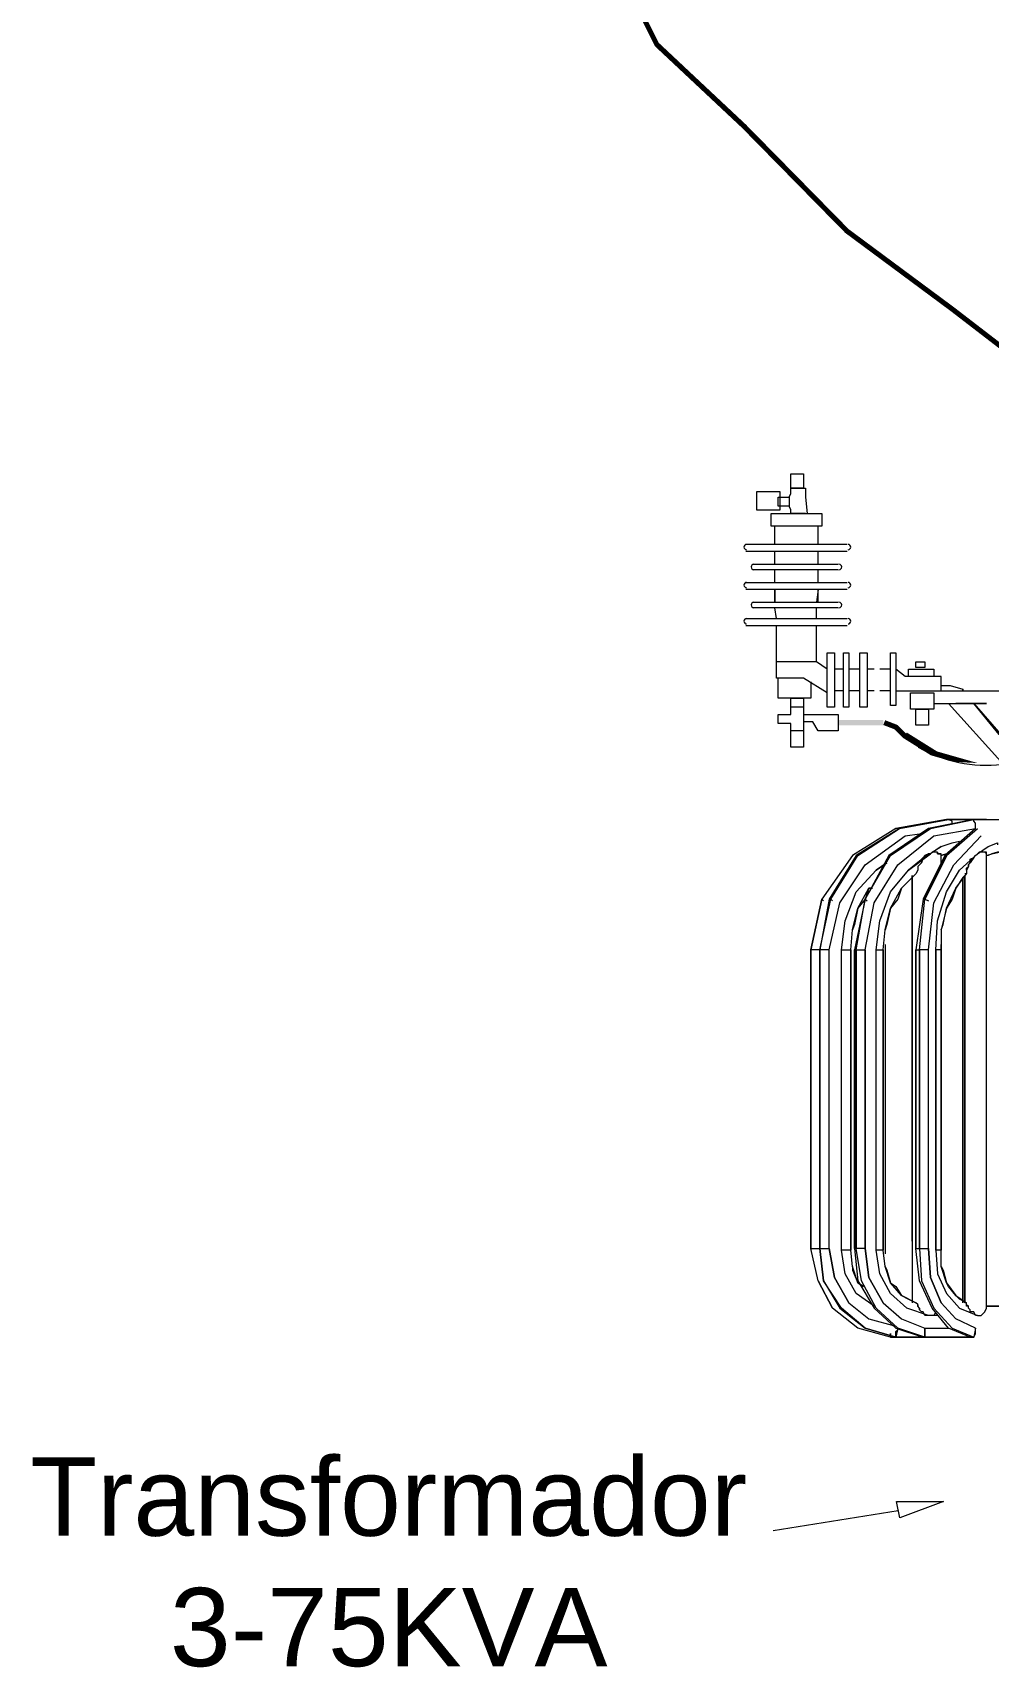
# Model space of a CAD drawing. Header units: millimetres. Extents: x 3949 to 6037, y -1956 to 1273.
# Drawn here: x 4799.6 to 4825.37, y -1499.94 to -1455.85 of the extents above; entities that cross this region are included whole.
import ezdxf

# ---------------------------------------------------------------- set-up
doc = ezdxf.new("R2010")
doc.units = ezdxf.units.MM
doc.layers.add('PADRÃO DE ENTRADA', color=7, linetype='Continuous', lineweight=0)
doc.styles.add('ARIAL', font='arial.ttf')

msp = doc.modelspace()

# ---------------------------------------------------------------- linework, layer by layer
at = {"layer": 'PADRÃO DE ENTRADA', "color": 1, "lineweight": 0}
for points in [[(4811.481, -1423.63, 0.154, 0.154, 0), (4810.847, -1426.168, 0.144, 0.144, 0), (4810.358, -1428.78, 0.151, 0.151, 0), (4810.066, -1431.392, 0.146, 0.146, 0), (4809.968, -1434.053, 0, 0, 0), (4810.041, -1436.689, 0.143, 0.143, 0), (4810.505, -1440.277, 0.143, 0.143, 0), (4811.237, -1443.866, 0.143, 0.143, 0), (4812.165, -1447.381, 0.153, 0.153, 0), (4813.825, -1450.969, 0.131, 0.131, 0), (4816.437, -1456.168, 0.138, 0.138, 0), (4818.78, -1458.365, 0.138, 0.138, 0), (4821.563, -1461.197, 0.137, 0.137, 0), (4824.394, -1463.296, 0.137, 0.137, 0), (4826.933, -1465.249, 0.138, 0.138, 0), (4829.716, -1467.836, 0, 0, 0)], [(4829.743, -1468.012, 0.138, 0.138, 0), (4829.304, -1467.06, 0.154, 0.154, 0), (4828.694, -1466.23, 0.145, 0.145, 0), (4827.961, -1465.547, 0.146, 0.146, 0), (4827.058, -1465.034, 0.137, 0.137, 0), (4826.082, -1464.692, 0, 0, 0), (4825.081, -1464.546, 0, 0, 0), (4824.056, -1464.643, 0, 0, 0), (4823.055, -1464.936, 0, 0, 0), (4822.152, -1465.4, 0, 0, 0), (4821.371, -1466.035, 0, 0, 0), (4820.712, -1466.816, 0, 0, 0), (4820.223, -1467.719, 0, 0, 0)]]:
    msp.add_lwpolyline(points, format="xyseb", dxfattribs=at)
at = {"layer": 'PADRÃO DE ENTRADA', "lineweight": 5}
for points in [[(4820.052, -1467.743), (4820.394, -1467.743), (4820.394, -1468.134), (4820.052, -1468.134)], [(4819.125, -1468.72), (4819.76, -1468.72), (4819.76, -1468.232), (4819.125, -1468.232)], [(4819.711, -1468.378), (4820.004, -1468.378), (4820.004, -1468.622), (4819.711, -1468.622)], [(4820.882, -1469.159), (4819.515, -1469.159), (4819.515, -1468.817), (4820.882, -1468.817)], [(4821.029, -1472.577), (4821.224, -1472.577), (4821.224, -1474.041), (4821.029, -1474.041)], [(4821.468, -1472.577), (4821.615, -1472.577), (4821.615, -1474.041), (4821.468, -1474.041)], [(4821.908, -1472.577), (4822.103, -1472.577), (4822.103, -1474.041), (4821.908, -1474.041)], [(4822.738, -1472.577), (4822.884, -1472.577), (4822.884, -1473.992), (4822.738, -1473.992)], [(4823.909, -1473.211), (4823.226, -1473.211), (4823.226, -1473.016), (4823.909, -1473.016)], [(4823.665, -1472.967), (4823.421, -1472.967), (4823.421, -1472.821), (4823.665, -1472.821)], [(4824.69, -1473.602), (4824.69, -1473.553), (4824.69, -1473.602), (4824.69, -1473.553)], [(4820.052, -1474.481), (4819.711, -1474.481), (4819.711, -1474.237), (4820.052, -1474.237), (4820.052, -1473.797), (4820.394, -1473.797), (4820.394, -1475.115), (4820.052, -1475.115)], [(4823.275, -1473.651), (4823.909, -1473.651), (4823.909, -1474.09), (4823.275, -1474.09)], [(4824.3, -1473.944), (4825.716, -1475.506)], [(4823.421, -1474.09), (4823.763, -1474.09), (4823.763, -1474.529), (4823.421, -1474.529)], [(4823.763, -1477.312), (4822.689, -1478.045), (4822.054, -1479.216), (4822.738, -1478.045), (4823.812, -1477.312), (4824.983, -1477.068)], [(4824.251, -1477.996), (4824.105, -1478.045)], [(4821.761, -1480.583), (4821.761, -1488.639), (4821.761, -1486.637), (4821.761, -1484.635), (4821.761, -1482.634), (4821.761, -1480.583), (4821.81, -1480.583), (4822.054, -1479.216)], [(4820.834, -1488.639), (4820.834, -1486.637), (4820.834, -1488.639), (4820.834, -1480.583)], [(4822.542, -1486.637), (4822.542, -1484.635), (4822.542, -1482.634), (4822.542, -1480.583), (4822.542, -1488.687)], [(4821.224, -1489.42), (4821.078, -1488.639)], [(4823.812, -1489.42), (4823.763, -1488.639)], [(4824.105, -1489.127), (4824.153, -1489.224), (4824.251, -1489.566)], [(4821.371, -1490.25), (4822.054, -1490.787), (4821.419, -1490.25), (4820.931, -1489.517)], [(4824.251, -1489.566), (4824.495, -1489.908), (4824.3, -1489.664)], [(4823.226, -1490.006), (4823.421, -1490.103), (4823.031, -1489.908)], [(4825.325, -1490.201), (4825.911, -1490.201)], [(4823.665, -1491.031), (4823.665, -1490.787), (4823.665, -1490.836), (4823.665, -1490.884), (4823.665, -1490.933), (4823.665, -1491.031), (4823.616, -1491.031)]]:
    msp.add_lwpolyline(points, close=True, dxfattribs=at)
for points in [[(4820.004, -1468.378), (4820.052, -1468.28), (4820.052, -1468.134), (4820.443, -1468.134), (4820.443, -1468.378), (4820.492, -1468.817)], [(4820.443, -1468.817), (4820.052, -1468.817), (4820.052, -1468.72), (4820.004, -1468.622)], [(4819.613, -1469.647), (4819.613, -1469.159)], [(4820.785, -1469.647), (4820.785, -1469.159)], [(4818.832, -1469.647), (4821.566, -1469.647)], [(4821.566, -1469.843), (4818.832, -1469.843)], [(4819.613, -1470.184), (4819.613, -1469.843)], [(4820.785, -1470.184), (4820.785, -1469.843)], [(4819.027, -1470.184), (4821.322, -1470.184)], [(4821.322, -1470.331), (4819.027, -1470.331)], [(4819.613, -1470.673), (4819.613, -1470.331)], [(4820.785, -1470.673), (4820.785, -1470.331)], [(4818.832, -1470.673), (4821.566, -1470.673)], [(4821.566, -1470.868), (4818.832, -1470.868)], [(4819.613, -1470.868), (4819.613, -1471.21), (4819.613, -1470.868)], [(4820.785, -1471.21), (4820.785, -1470.868), (4820.736, -1471.21)], [(4819.027, -1471.21), (4821.322, -1471.21)], [(4821.322, -1471.356), (4819.027, -1471.356)], [(4819.662, -1471.649), (4819.613, -1471.356)], [(4820.736, -1471.649), (4820.736, -1471.356)], [(4818.832, -1471.649), (4821.566, -1471.649)], [(4821.566, -1471.844), (4818.832, -1471.844)], [(4821.029, -1473.651), (4820.394, -1473.26), (4819.662, -1473.26), (4819.662, -1471.844)], [(4821.029, -1473.016), (4820.736, -1472.821), (4820.736, -1471.844)], [(4820.736, -1472.821), (4819.662, -1472.821)], [(4821.468, -1473.016), (4821.224, -1473.016)], [(4821.908, -1473.016), (4821.615, -1473.016)], [(4822.298, -1473.016), (4822.103, -1473.016)], [(4822.738, -1473.016), (4822.445, -1473.016)], [(4824.105, -1473.602), (4824.105, -1473.211), (4823.128, -1473.211), (4822.884, -1473.016)], [(4820.59, -1473.358), (4820.59, -1473.797), (4819.711, -1473.797), (4819.711, -1473.26)], [(4824.105, -1473.455), (4824.349, -1473.455), (4824.69, -1473.553)], [(4821.468, -1473.602), (4821.224, -1473.602)], [(4821.908, -1473.602), (4821.615, -1473.602)], [(4822.298, -1473.602), (4822.103, -1473.602)], [(4822.738, -1473.602), (4822.445, -1473.602)], [(4822.884, -1473.602), (4824.69, -1473.602)], [(4823.763, -1473.602), (4824.544, -1473.602)], [(4823.909, -1473.944), (4825.325, -1473.944), (4824.495, -1473.944)], [(4824.495, -1473.602), (4826.643, -1473.602), (4826.643, -1473.7)], [(4825.667, -1474.774), (4824.983, -1473.944), (4825.667, -1474.774), (4824.983, -1473.944), (4825.716, -1474.774)], [(4820.394, -1474.041), (4820.052, -1474.041)], [(4820.394, -1474.237), (4821.322, -1474.237), (4821.322, -1474.432), (4821.322, -1474.676), (4820.785, -1474.676), (4820.638, -1474.432), (4820.394, -1474.432)], [(4820.394, -1474.676), (4820.052, -1474.676)], [(4824.251, -1477.068), (4822.884, -1477.312), (4824.251, -1477.068), (4822.884, -1477.312), (4824.251, -1477.068), (4822.884, -1477.312), (4824.251, -1477.068), (4822.884, -1477.312), (4821.712, -1478.045), (4820.882, -1479.216), (4820.931, -1479.265)], [(4822.054, -1488.639), (4822.054, -1480.583), (4822.298, -1479.314), (4822.933, -1478.289), (4823.909, -1477.508), (4825.032, -1477.312), (4825.032, -1477.215), (4825.032, -1477.166), (4824.983, -1477.117), (4824.983, -1477.068), (4825.081, -1477.068), (4825.862, -1477.068)], [(4824.3, -1477.068), (4822.982, -1477.312), (4824.3, -1477.068)], [(4824.251, -1477.068), (4824.3, -1477.068), (4824.251, -1477.068)], [(4825.325, -1477.068), (4824.788, -1477.068), (4824.788, -1477.117), (4824.788, -1477.068), (4824.69, -1477.068), (4824.544, -1477.068), (4824.446, -1477.068), (4824.3, -1477.068)], [(4824.398, -1477.166), (4824.398, -1477.117), (4824.3, -1477.068), (4824.788, -1477.068)], [(4823.665, -1491.031), (4822.933, -1490.787), (4822.884, -1491.031), (4822.738, -1491.031), (4821.859, -1490.787), (4821.175, -1490.25), (4820.785, -1489.517), (4821.175, -1490.25), (4820.785, -1489.517), (4820.59, -1488.639), (4820.638, -1488.639), (4820.736, -1488.639), (4820.834, -1488.639), (4820.882, -1488.639), (4820.931, -1488.639), (4821.029, -1488.639), (4821.078, -1488.639), (4821.078, -1480.583), (4821.371, -1479.314), (4822.054, -1478.289), (4823.128, -1477.508), (4823.519, -1477.459)], [(4821.127, -1479.216), (4821.859, -1478.045), (4822.982, -1477.312), (4821.81, -1478.045), (4821.078, -1479.216), (4820.834, -1480.583), (4821.127, -1479.216), (4821.175, -1479.265)], [(4825.032, -1477.312), (4824.202, -1478.045), (4823.616, -1479.216), (4823.421, -1480.583), (4823.421, -1488.639), (4823.421, -1486.637), (4823.421, -1484.635), (4823.421, -1482.634), (4823.421, -1480.583), (4823.519, -1480.583), (4823.665, -1479.216), (4823.763, -1479.265)], [(4823.763, -1488.639), (4823.763, -1480.583), (4823.909, -1479.314), (4824.446, -1478.289), (4825.179, -1477.508)], [(4824.251, -1478.045), (4825.081, -1477.312)], [(4824.105, -1477.8), (4823.812, -1477.996), (4823.86, -1477.947), (4824.105, -1477.8), (4824.398, -1477.703), (4824.593, -1477.654)], [(4824.105, -1478.289), (4824.105, -1478.045), (4824.105, -1477.996), (4824.007, -1477.996), (4824.007, -1477.947), (4823.958, -1477.947), (4823.909, -1477.947), (4823.86, -1477.947)], [(4824.007, -1477.947), (4824.007, -1477.996), (4824.105, -1477.996)], [(4824.788, -1478.435), (4824.788, -1478.386), (4824.837, -1478.337), (4824.837, -1478.289), (4824.886, -1478.24), (4824.886, -1478.142), (4824.983, -1478.093), (4825.032, -1478.045), (4825.081, -1477.996), (4824.593, -1478.435), (4825.081, -1477.996), (4825.374, -1477.8), (4825.618, -1477.703), (4825.618, -1477.752)], [(4825.081, -1490.445), (4825.179, -1490.445), (4825.276, -1490.347), (4825.325, -1490.25), (4825.325, -1490.201), (4825.325, -1478.045), (4825.472, -1477.996), (4825.667, -1477.947), (4825.813, -1477.898), (4825.667, -1477.947), (4825.618, -1477.947), (4825.472, -1477.996), (4825.374, -1478.045), (4825.325, -1478.045), (4825.325, -1477.996), (4825.325, -1477.947), (4825.276, -1477.947)], [(4825.325, -1477.996), (4825.276, -1477.947), (4825.179, -1477.947), (4825.13, -1477.947), (4825.081, -1477.996)], [(4822.298, -1490.201), (4821.81, -1489.859), (4821.517, -1489.322), (4821.419, -1488.687), (4821.419, -1480.583), (4821.517, -1479.802), (4821.81, -1479.021), (4822.347, -1478.435), (4822.64, -1478.24), (4822.347, -1478.435)], [(4823.763, -1477.996), (4823.226, -1478.435), (4823.812, -1477.996), (4823.763, -1477.996), (4823.665, -1478.045), (4823.616, -1478.093), (4823.568, -1478.142), (4823.568, -1478.24), (4823.519, -1478.289), (4823.47, -1478.337), (4823.47, -1478.386), (4823.47, -1478.435), (4823.421, -1478.533), (4823.323, -1478.63), (4823.031, -1478.923), (4823.421, -1478.533)], [(4823.519, -1478.289), (4823.47, -1478.337), (4823.47, -1478.435)], [(4823.616, -1478.093), (4823.568, -1478.24)], [(4824.837, -1478.289), (4824.837, -1478.337), (4824.788, -1478.435), (4824.788, -1478.533), (4824.69, -1478.63), (4824.495, -1478.923), (4824.398, -1479.216), (4824.251, -1479.46), (4824.495, -1478.923), (4824.788, -1478.533), (4824.739, -1478.533)], [(4824.983, -1478.093), (4824.886, -1478.24)], [(4824.007, -1490.445), (4823.812, -1490.445), (4823.763, -1490.445), (4823.177, -1490.25), (4822.738, -1489.859), (4822.445, -1489.322), (4822.347, -1488.687), (4822.347, -1480.583), (4822.445, -1479.802), (4822.738, -1479.021), (4823.226, -1478.435)], [(4823.323, -1488.443), (4823.323, -1478.582), (4823.323, -1490.103)], [(4824.105, -1480.046), (4824.153, -1479.9), (4824.251, -1479.46), (4824.105, -1480.046), (4824.105, -1480.583), (4824.105, -1488.687), (4824.105, -1486.637), (4824.105, -1484.635), (4824.105, -1482.634), (4824.105, -1480.583), (4824.007, -1480.583), (4823.958, -1480.583), (4823.958, -1482.634), (4823.958, -1484.635), (4823.958, -1486.637), (4823.958, -1488.687), (4823.958, -1480.583), (4824.007, -1479.802), (4824.251, -1479.021), (4824.593, -1478.435)], [(4824.105, -1489.127), (4824.105, -1488.687), (4824.007, -1488.687), (4823.958, -1488.687), (4824.007, -1489.322), (4824.251, -1489.859), (4824.593, -1490.25), (4825.081, -1490.445), (4825.032, -1490.445), (4824.983, -1490.347), (4824.886, -1490.347), (4824.886, -1490.298), (4824.837, -1490.25), (4824.837, -1490.201), (4824.788, -1490.201), (4824.788, -1490.152), (4824.788, -1490.103), (4824.593, -1490.006), (4824.495, -1489.908), (4824.788, -1490.103), (4824.739, -1490.103), (4824.739, -1478.582), (4824.739, -1490.103), (4824.739, -1478.582)], [(4824.69, -1490.103), (4824.69, -1478.63), (4824.69, -1490.103)], [(4821.078, -1488.639), (4821.078, -1486.637), (4821.078, -1484.635), (4821.078, -1482.634), (4821.078, -1480.583), (4821.029, -1480.583), (4820.931, -1480.583), (4820.882, -1480.583), (4820.834, -1480.583), (4820.834, -1482.634), (4820.834, -1484.635), (4820.834, -1486.637), (4820.834, -1484.635), (4820.834, -1482.634), (4820.834, -1480.583), (4820.736, -1480.583), (4820.638, -1480.583), (4820.59, -1480.583), (4820.59, -1482.634), (4820.59, -1484.635), (4820.59, -1486.637), (4820.59, -1488.639), (4820.59, -1480.583), (4820.882, -1479.216), (4820.59, -1480.583), (4820.882, -1479.216)], [(4821.712, -1489.127), (4821.712, -1489.224), (4821.859, -1489.566), (4822.005, -1489.664), (4821.859, -1489.566), (4821.712, -1489.127), (4821.664, -1488.687), (4821.615, -1488.687), (4821.517, -1488.687), (4821.468, -1488.687), (4821.419, -1488.687), (4821.419, -1486.637), (4821.419, -1484.635), (4821.419, -1482.634), (4821.419, -1480.583), (4821.468, -1480.583), (4821.517, -1480.583), (4821.615, -1480.583), (4821.664, -1480.583), (4821.664, -1482.634), (4821.664, -1484.635), (4821.664, -1486.637), (4821.664, -1488.687), (4821.664, -1480.583), (4821.712, -1480.046), (4821.859, -1479.46), (4822.152, -1478.923), (4822.249, -1478.923), (4822.152, -1478.923), (4822.054, -1479.216), (4821.859, -1479.46), (4821.761, -1479.9), (4821.712, -1480.046)], [(4822.054, -1479.216), (4822.103, -1479.265)], [(4822.591, -1489.127), (4822.64, -1489.224), (4822.738, -1489.566), (4822.884, -1489.664), (4823.031, -1489.908), (4822.738, -1489.566), (4822.591, -1489.127), (4822.542, -1488.687), (4822.445, -1488.687), (4822.396, -1488.687), (4822.347, -1488.687), (4822.347, -1486.637), (4822.347, -1484.635), (4822.347, -1482.634), (4822.347, -1480.583), (4822.396, -1480.583), (4822.445, -1480.583), (4822.542, -1480.583), (4822.591, -1480.046), (4822.738, -1479.46), (4823.031, -1478.923), (4822.933, -1479.216), (4822.738, -1479.46), (4822.64, -1479.9), (4822.591, -1480.046)], [(4821.81, -1480.583), (4821.81, -1488.639), (4821.81, -1486.637), (4821.81, -1484.635), (4821.81, -1482.634), (4821.81, -1480.583), (4821.859, -1480.583), (4821.956, -1480.583), (4822.005, -1480.583), (4822.054, -1480.583), (4822.054, -1482.634), (4822.054, -1484.635), (4822.054, -1486.637), (4822.054, -1488.639), (4822.005, -1488.639), (4821.956, -1488.639), (4821.859, -1488.639), (4821.81, -1488.639), (4821.761, -1488.639), (4821.859, -1489.517), (4822.298, -1490.25), (4822.884, -1490.787), (4823.616, -1491.031), (4822.884, -1491.031), (4823.616, -1491.031)], [(4822.542, -1490.103), (4822.152, -1489.42), (4822.054, -1488.639), (4822.152, -1489.42), (4822.542, -1490.103), (4823.031, -1490.543), (4823.665, -1490.787), (4824.3, -1490.787), (4823.86, -1490.25), (4823.519, -1489.517), (4823.421, -1488.639), (4823.519, -1488.639), (4823.568, -1488.639), (4823.616, -1488.639), (4823.665, -1488.639), (4823.763, -1488.639), (4823.763, -1486.637), (4823.763, -1484.635), (4823.763, -1482.634), (4823.763, -1480.583), (4823.665, -1480.583), (4823.616, -1480.583), (4823.568, -1480.583), (4823.519, -1480.583), (4823.519, -1482.634), (4823.519, -1484.635), (4823.519, -1486.637), (4823.519, -1488.639), (4823.519, -1480.583)], [(4822.591, -1480.437), (4822.591, -1488.785)], [(4824.105, -1488.834), (4824.105, -1480.437)], [(4820.931, -1489.517), (4820.834, -1488.639), (4820.931, -1489.517)], [(4822.738, -1491.031), (4822.738, -1490.933), (4822.738, -1491.031), (4822.884, -1491.031), (4822.884, -1490.933), (4822.884, -1490.884), (4822.933, -1490.836), (4822.933, -1490.787), (4822.347, -1490.25), (4821.956, -1489.517), (4821.81, -1488.639)], [(4823.519, -1488.639), (4823.568, -1489.517), (4823.909, -1490.25), (4824.398, -1490.787), (4824.983, -1491.031), (4824.886, -1491.031), (4824.983, -1491.031), (4825.032, -1490.933), (4825.032, -1490.884), (4825.032, -1490.836), (4825.032, -1490.787), (4824.495, -1490.543), (4824.105, -1490.103), (4823.812, -1489.42), (4824.105, -1490.103)], [(4821.615, -1490.103), (4821.224, -1489.42), (4821.615, -1490.103), (4822.152, -1490.543), (4822.884, -1490.738)], [(4823.958, -1490.347), (4823.909, -1490.445), (4823.812, -1490.445), (4823.763, -1490.445), (4823.665, -1490.445), (4823.616, -1490.347), (4823.568, -1490.347), (4823.519, -1490.298), (4823.519, -1490.25), (4823.47, -1490.201), (4823.47, -1490.152), (4823.421, -1490.103)], [(4823.47, -1490.152), (4823.47, -1490.201)], [(4823.519, -1490.25), (4823.519, -1490.298)], [(4824.788, -1490.152), (4824.837, -1490.201)], [(4822.054, -1490.787), (4822.884, -1491.031), (4822.054, -1490.787)], [(4824.886, -1491.031), (4823.665, -1491.031), (4824.886, -1491.031), (4824.3, -1490.787)], [(4825.032, -1490.787), (4824.983, -1491.031)]]:
    msp.add_lwpolyline(points, dxfattribs=at)
at = {"layer": 'PADRÃO DE ENTRADA', "lineweight": 0, "const_width": 0.138}
msp.add_lwpolyline([(4823.128, -1474.822), (4822.884, -1474.578), (4822.567, -1474.456)], dxfattribs=at)
at = {"layer": 'PADRÃO DE ENTRADA', "lineweight": 0}
msp.add_lwpolyline([(4823.128, -1474.798, 0.176, 0.176, 0), (4823.909, -1475.286, 0.146, 0.146, 0), (4824.764, -1475.53, 0, 0, 0), (4825.667, -1475.579, 0, 0, 0)], format="xyseb", dxfattribs=at)
at = {"layer": 'PADRÃO DE ENTRADA', "color": 9, "lineweight": 25, "true_color": 0xc6c7c9}
msp.add_lwpolyline([(4823.665, -1479.216), (4824.251, -1478.045)], dxfattribs=at)
at = {"layer": 'PADRÃO DE ENTRADA', "color": 150, "lineweight": 5, "true_color": 0x007eff}
msp.add_lwpolyline([(4822.894, -1495.469), (4824.164, -1495.469), (4822.992, -1495.908)], close=True, dxfattribs=at)
msp.add_lwpolyline([(4822.894, -1495.469), (4824.164, -1495.469), (4822.992, -1495.908)], close=True, dxfattribs=at)
msp.add_lwpolyline([(4819.574, -1496.25), (4822.943, -1495.713)], dxfattribs=at)
at = {"layer": 'PADRÃO DE ENTRADA', "lineweight": 5}
for centre, radius, start, end in [((4818.856, -1469.721), 0.0733, 90.0209, 269.9791), ((4821.59, -1469.721), 0.0733, 270.0209, 89.9791), ((4819.052, -1470.258), 0.0733, 90.0209, 269.9791), ((4821.346, -1470.258), 0.0733, 270.0209, 89.9791), ((4818.856, -1470.746), 0.0733, 90.0209, 269.9791), ((4821.59, -1470.746), 0.0733, 270.0209, 89.9791), ((4819.052, -1471.283), 0.0733, 90.0209, 269.9791), ((4821.346, -1471.283), 0.0733, 270.0209, 89.9791), ((4818.856, -1471.722), 0.0733, 90.0209, 269.9791), ((4821.59, -1471.722), 0.0733, 270.0209, 89.9791), ((4825.301, -1471.966), 3.637, 240.0514, 276.9537)]:
    msp.add_arc(centre, radius, start, end, dxfattribs=at)
at = {"layer": 'PADRÃO DE ENTRADA', "transparency": 33554559}
for points in [[(4822.542, -1474.529), (4822.542, -1474.383), (4821.322, -1474.529)], [(4822.542, -1474.383), (4821.322, -1474.529), (4821.322, -1474.383)]]:
    msp.add_solid(points, dxfattribs=at)

# ---------------------------------------------------------------- texts
at = {"layer": 'PADRÃO DE ENTRADA', "color": 30, "insert": (4806.691, -1494.279), "char_height": 2.11077, "width": 5.0219, "attachment_point": 1, "style": 'ARIAL'}
msp.add_mtext('\\pxqc;Transformador \\P3-75KVA', dxfattribs=at)

doc.saveas('drawing.dxf')
